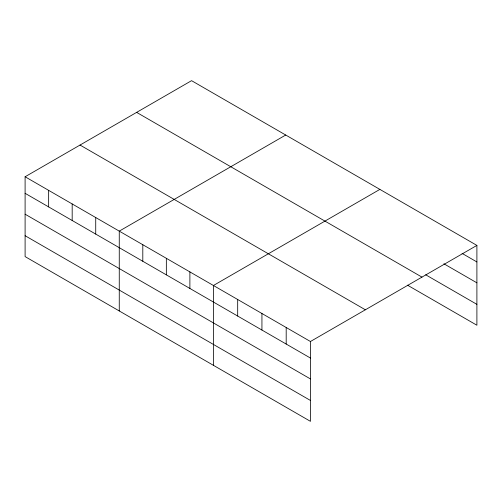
<?xml version="1.0" encoding="UTF-8"?>
<svg xmlns="http://www.w3.org/2000/svg" width="502" height="502" viewBox="0 0 502 502"><rect width="100%" height="100%" fill="white"/><g stroke="black" fill="none" stroke-linecap="round" stroke-linejoin="round"><path stroke-width="0.75" d="M310.443 378.935L310.443 341.504L25.1 176.767L25.1 256.597L310.443 421.335L310.443 378.935L25.1 214.197M407.505 285.174L476.9 325.233L476.9 245.403L191.557 80.665L25.1 176.767M285.72 135.025L119.263 231.127L119.263 310.958M379.882 189.392L213.425 285.494L213.425 365.324M310.443 341.504L476.9 245.403M462.078 253.397L476.9 261.95M443.887 263.776L476.9 282.833M425.696 274.789L476.9 304.35M136.626 112.379L421.969 277.117M80.031 145.053L365.374 309.79M25.1 193.314L310.443 358.051M25.1 235.714L310.443 400.452M286.19 327.505L286.19 344.052M261.937 313.499L261.937 330.046M237.684 299.499L237.684 316.047M189.888 271.902L189.888 288.449M166.344 258.31L166.344 274.858M142.806 244.719L142.806 261.266M95.725 217.535L95.725 234.083M72.181 203.944L72.181 220.491M48.644 190.358L48.644 206.906"/></g></svg>
